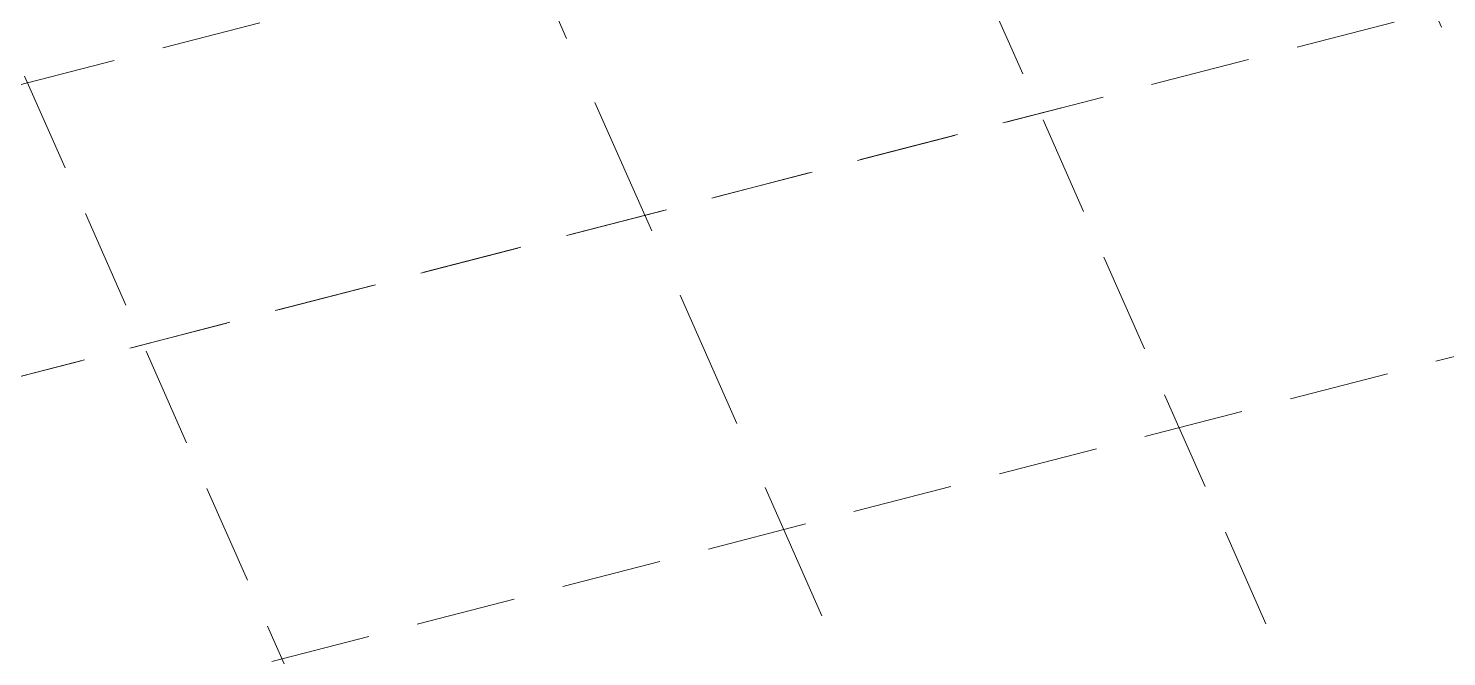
# Model space of a CAD drawing. Header units: millimetres. Extents: x 149544 to 197467, y -3118 to 25363.
# Drawn here: x 190459 to 191358, y 7690 to 8088 of the extents above; entities that cross this region are included whole.
import ezdxf

# ---------------------------------------------------------------- set-up
doc = ezdxf.new("R2010")
doc.units = ezdxf.units.MM
doc.header["$MEASUREMENT"] = 0
doc.linetypes.add('K5LT32803', pattern=[95.25, 63.5, -31.75])
doc.linetypes.add('K5LT32804', pattern=[133.350002, 88.900002, -44.450001])

msp = doc.modelspace()

# ---------------------------------------------------------------- linework, layer by layer
at = {"color": 0, "linetype": 'K5LT32804', "lineweight": 18}
for p, q in [((191570.44, 7600.75), (191203.7, 8430.27)), ((191069.84, 7471.68), (190703.1, 8301.21))]:
    msp.add_line(p, q, dxfattribs=at)
at = {"color": 0, "linetype": 'K5LT32803', "lineweight": 18}
for p, q in [((189990.82, 7932.76), (191557.89, 8336.78)), ((191320.5, 7536.31), (190990.44, 8282.88)), ((190064.18, 7766.86), (191822.78, 8220.25)), ((190751.94, 7389.72), (190385.2, 8219.25)), ((190062.19, 7766.35), (191113.83, 8037.47)), ((190152.19, 7567.77), (191716.07, 7970.96))]:
    msp.add_line(p, q, dxfattribs=at)

doc.saveas('drawing.dxf')
